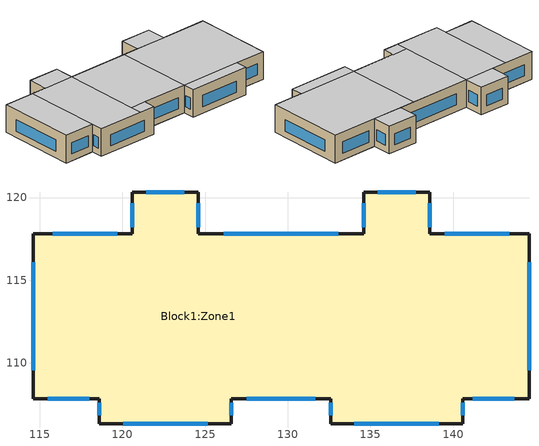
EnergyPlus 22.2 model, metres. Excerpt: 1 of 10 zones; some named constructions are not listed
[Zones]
Block1:Zone1
 floor ground (Copy of Project wall_3): 126.59,106.32 118.59,106.32 118.59,107.82 126.59,107.82 z0; 140.59,106.32 132.59,106.32 132.59,107.82 140.59,107.82 z0; 124.59,117.82 120.59,117.82 120.59,120.32 124.59,120.32 z0; 134.59,107.82 114.59,107.82 114.59,117.82 134.59,117.82 z0; 138.59,117.82 134.59,117.82 134.59,120.32 138.59,120.32 z0; 144.59,107.82 134.59,107.82 134.59,117.82 144.59,117.82 z0
 wall outside (Copy of Project wall_3): 120.59,117.82 114.59,117.82 114.59,107.82 118.59,107.82 118.59,106.32 126.59,106.32 126.59,107.82 132.59,107.82 132.59,106.32 140.59,106.32 140.59,107.82 144.59,107.82 144.59,117.82 138.59,117.82 138.59,120.32 134.59,120.32 134.59,117.82 124.59,117.82 124.59,120.32 120.59,120.32 120.59,117.82 z0:3.5
 window (1001): 119.7,117.82 115.78,117.82 / 114.59,116.07 114.59,109.56 / 115.48,107.82 118,107.82 / 118.59,107.6 118.59,106.83 / 120.04,106.32 125.15,106.32 / 126.59,106.83 126.59,107.6 / 127.53,107.82 131.65,107.82 / 132.59,107.6 132.59,106.83 / 134.04,106.32 139.15,106.32 / 140.59,106.83 140.59,107.6 / 141.19,107.82 143.7,107.82 / 144.59,109.56 144.59,116.07 / 143.4,117.82 139.49,117.82 / 138.59,118.19 138.59,119.66 / 137.75,120.32 135.44,120.32 / 134.59,119.66 134.59,118.19 / 133.05,117.82 126.13,117.82 / 124.59,118.19 124.59,119.66 / 123.75,120.32 121.44,120.32 / 120.59,119.66 120.59,118.19 z0.84:2.26
 ceiling to Block2:Zone1 (Project internal floor_Reversed): 134.59,117.82 138.59,117.82 138.59,120.32 134.59,120.32 z3.5; 124.59,106.32 126.59,106.32 126.59,107.82 124.59,107.82 z3.5; 124.59,107.82 132.59,107.82 132.59,117.82 124.59,117.82 z3.5; 132.59,106.32 140.59,106.32 140.59,107.82 132.59,107.82 z3.5; 132.59,107.82 144.59,107.82 144.59,117.82 132.59,117.82 z3.5; 120.59,117.82 124.59,117.82 124.59,120.32 120.59,120.32 z3.5; 114.59,107.82 118.59,107.82 118.59,117.82 114.59,117.82 z3.5; 118.59,106.32 124.59,106.32 124.59,117.82 118.59,117.82 z3.5
[Construction]
Project internal floor_Reversed: Cast Concrete (Dense)_O.1
[Material]
Cast Concrete (Dense)_O.1: Roughness=Rough; Thickness {m}=.1; Conductivity {W/m-K}=1.4; Density {kg/m3}=2100; Specific Heat {J/kg-K}=840; Thermal Absorptance=0.9; Solar Absorptance=0.6; Visible Absorptance=0.6
[Schedule:Day:Hourly]
Summer Control Type Day Sch; Winter Control Type Day Sch: 4, 4, 4, 4, 4, 4, 4, 4, 4, 4, 4, 4, 4, 4, 4, 4, 4, 4, 4, 4, 4, 4, 4, 4
[Schedule:Week:Daily]
Block1:Zone1 Heating Setpoint Schedule_Jan; Block1:Zone1 Heating Setpoint Schedule_Feb; Block1:Zone1 Heating Setpoint Schedule_Mar; Block1:Zone1 Heating Setpoint Schedule_Apr; Block1:Zone1 Heating Setpoint Schedule_May; Block1:Zone1 Heating Setpoint Schedule_Jun; Block1:Zone1 Heating Setpoint Schedule_Jul; Block1:Zone1 Heating Setpoint Schedule_Aug; Block1:Zone1 Heating Setpoint Schedule_Sep; Block1:Zone1 Heating Setpoint Schedule_Oct; Block1:Zone1 Heating Setpoint Schedule_Nov; Block1:Zone1 Heating Setpoint Schedule_Dec; Block2:Zone1 Heating Setpoint Schedule_Jan; Block2:Zone1 Heating Setpoint Schedule_Feb; Block2:Zone1 Heating Setpoint Schedule_Mar; Block2:Zone1 Heating Setpoint Schedule_Apr; Block2:Zone1 Heating Setpoint Schedule_May; Block2:Zone1 Heating Setpoint Schedule_Jun; Block2:Zone1 Heating Setpoint Schedule_Jul; Block2:Zone1 Heating Setpoint Schedule_Aug; Block2:Zone1 Heating Setpoint Schedule_Sep; Block2:Zone1 Heating Setpoint Schedule_Oct; Block2:Zone1 Heating Setpoint Schedule_Nov; Block2:Zone1 Heating Setpoint Schedule_Dec; Block3:Zone1 Heating Setpoint Schedule_Jan; Block3:Zone1 Heating Setpoint Schedule_Feb; Block3:Zone1 Heating Setpoint Schedule_Mar; Block3:Zone1 Heating Setpoint Schedule_Apr; Block3:Zone1 Heating Setpoint Schedule_May; Block3:Zone1 Heating Setpoint Schedule_Jun; Block3:Zone1 Heating Setpoint Schedule_Jul; Block3:Zone1 Heating Setpoint Schedule_Aug; Block3:Zone1 Heating Setpoint Schedule_Sep; Block3:Zone1 Heating Setpoint Schedule_Oct; Block3:Zone1 Heating Setpoint Schedule_Nov; Block3:Zone1 Heating Setpoint Schedule_Dec; Block4:Zone1 Heating Setpoint Schedule_Jan; Block4:Zone1 Heating Setpoint Schedule_Feb; Block4:Zone1 Heating Setpoint Schedule_Mar; Block4:Zone1 Heating Setpoint Schedule_Apr; Block4:Zone1 Heating Setpoint Schedule_May; Block4:Zone1 Heating Setpoint Schedule_Jun; Block4:Zone1 Heating Setpoint Schedule_Jul; Block4:Zone1 Heating Setpoint Schedule_Aug; Block4:Zone1 Heating Setpoint Schedule_Sep; Block4:Zone1 Heating Setpoint Schedule_Oct; Block4:Zone1 Heating Setpoint Schedule_Nov; Block4:Zone1 Heating Setpoint Schedule_Dec; Block5:Zone1 Heating Setpoint Schedule_Jan; Block5:Zone1 Heating Setpoint Schedule_Feb; Block5:Zone1 Heating Setpoint Schedule_Mar; Block5:Zone1 Heating Setpoint Schedule_Apr; Block5:Zone1 Heating Setpoint Schedule_May; Block5:Zone1 Heating Setpoint Schedule_Jun; Block5:Zone1 Heating Setpoint Schedule_Jul; Block5:Zone1 Heating Setpoint Schedule_Aug; Block5:Zone1 Heating Setpoint Schedule_Sep; Block5:Zone1 Heating Setpoint Schedule_Oct; Block5:Zone1 Heating Setpoint Schedule_Nov; Block5:Zone1 Heating Setpoint Schedule_Dec; Block6:Zone1 Heating Setpoint Schedule_Jan; Block6:Zone1 Heating Setpoint Schedule_Feb; Block6:Zone1 Heating Setpoint Schedule_Mar; Block6:Zone1 Heating Setpoint Schedule_Apr; Block6:Zone1 Heating Setpoint Schedule_May; Block6:Zone1 Heating Setpoint Schedule_Jun; Block6:Zone1 Heating Setpoint Schedule_Jul; Block6:Zone1 Heating Setpoint Schedule_Aug; Block6:Zone1 Heating Setpoint Schedule_Sep; Block6:Zone1 Heating Setpoint Schedule_Oct; Block6:Zone1 Heating Setpoint Schedule_Nov; Block6:Zone1 Heating Setpoint Schedule_Dec; Block7:Zone1 Heating Setpoint Schedule_Jan; Block7:Zone1 Heating Setpoint Schedule_Feb; Block7:Zone1 Heating Setpoint Schedule_Mar; Block7:Zone1 Heating Setpoint Schedule_Apr; Block7:Zone1 Heating Setpoint Schedule_May; Block7:Zone1 Heating Setpoint Schedule_Jun; Block7:Zone1 Heating Setpoint Schedule_Jul; Block7:Zone1 Heating Setpoint Schedule_Aug; Block7:Zone1 Heating Setpoint Schedule_Sep; Block7:Zone1 Heating Setpoint Schedule_Oct; Block7:Zone1 Heating Setpoint Schedule_Nov; Block7:Zone1 Heating Setpoint Schedule_Dec; Block8:Zone1 Heating Setpoint Schedule_Jan; Block8:Zone1 Heating Setpoint Schedule_Feb; Block8:Zone1 Heating Setpoint Schedule_Mar; Block8:Zone1 Heating Setpoint Schedule_Apr; Block8:Zone1 Heating Setpoint Schedule_May; Block8:Zone1 Heating Setpoint Schedule_Jun; Block8:Zone1 Heating Setpoint Schedule_Jul; Block8:Zone1 Heating Setpoint Schedule_Aug; Block8:Zone1 Heating Setpoint Schedule_Sep; Block8:Zone1 Heating Setpoint Schedule_Oct; Block8:Zone1 Heating Setpoint Schedule_Nov; Block8:Zone1 Heating Setpoint Schedule_Dec; Block9:Zone1 Heating Setpoint Schedule_Jan; Block9:Zone1 Heating Setpoint Schedule_Feb; Block9:Zone1 Heating Setpoint Schedule_Mar; Block9:Zone1 Heating Setpoint Schedule_Apr; Block9:Zone1 Heating Setpoint Schedule_May; Block9:Zone1 Heating Setpoint Schedule_Jun; Block9:Zone1 Heating Setpoint Schedule_Jul; Block9:Zone1 Heating Setpoint Schedule_Aug; Block9:Zone1 Heating Setpoint Schedule_Sep; Block9:Zone1 Heating Setpoint Schedule_Oct; Block9:Zone1 Heating Setpoint Schedule_Nov; Block9:Zone1 Heating Setpoint Schedule_Dec; Block10:Zone1 Heating Setpoint Schedule_Jan; Block10:Zone1 Heating Setpoint Schedule_Feb; Block10:Zone1 Heating Setpoint Schedule_Mar; Block10:Zone1 Heating Setpoint Schedule_Apr; Block10:Zone1 Heating Setpoint Schedule_May; Block10:Zone1 Heating Setpoint Schedule_Jun; Block10:Zone1 Heating Setpoint Schedule_Jul; Block10:Zone1 Heating Setpoint Schedule_Aug; Block10:Zone1 Heating Setpoint Schedule_Sep; Block10:Zone1 Heating Setpoint Schedule_Oct; Block10:Zone1 Heating Setpoint Schedule_Nov; Block10:Zone1 Heating Setpoint Schedule_Dec: 10000_-50_12_18, 10000_-50_12_18, 10000_-50_12_18, 10000_-50_12_18, 10000_-50_12_18, 10000_-50_12_18, 10000_-50_12_18, 10000_-50_12_18, 10000_-50_12_18, 11_-50_12_18, 10000_-50_12_18, 10000_-50_12_18
Block1:Zone1 Heating Availability Sch_Jan; Block1:Zone1 Heating Availability Sch_Feb; Block1:Zone1 Heating Availability Sch_Mar; Block1:Zone1 Heating Availability Sch_Apr; Block1:Zone1 Heating Availability Sch_May; Block1:Zone1 Heating Availability Sch_Jun; Block1:Zone1 Heating Availability Sch_Jul; Block1:Zone1 Heating Availability Sch_Aug; Block1:Zone1 Heating Availability Sch_Sep; Block1:Zone1 Heating Availability Sch_Oct; Block1:Zone1 Heating Availability Sch_Nov; Block1:Zone1 Heating Availability Sch_Dec; Block1:Zone1 Cooling Availability Sch_Jan; Block1:Zone1 Cooling Availability Sch_Feb; Block1:Zone1 Cooling Availability Sch_Mar; Block1:Zone1 Cooling Availability Sch_Apr; Block1:Zone1 Cooling Availability Sch_May; Block1:Zone1 Cooling Availability Sch_Jun; Block1:Zone1 Cooling Availability Sch_Jul; Block1:Zone1 Cooling Availability Sch_Aug; Block1:Zone1 Cooling Availability Sch_Sep; Block1:Zone1 Cooling Availability Sch_Oct; Block1:Zone1 Cooling Availability Sch_Nov; Block1:Zone1 Cooling Availability Sch_Dec; Block2:Zone1 Heating Availability Sch_Jan; Block2:Zone1 Heating Availability Sch_Feb; Block2:Zone1 Heating Availability Sch_Mar; Block2:Zone1 Heating Availability Sch_Apr; Block2:Zone1 Heating Availability Sch_May; Block2:Zone1 Heating Availability Sch_Jun; Block2:Zone1 Heating Availability Sch_Jul; Block2:Zone1 Heating Availability Sch_Aug; Block2:Zone1 Heating Availability Sch_Sep; Block2:Zone1 Heating Availability Sch_Oct; Block2:Zone1 Heating Availability Sch_Nov; Block2:Zone1 Heating Availability Sch_Dec; Block2:Zone1 Cooling Availability Sch_Jan; Block2:Zone1 Cooling Availability Sch_Feb; Block2:Zone1 Cooling Availability Sch_Mar; Block2:Zone1 Cooling Availability Sch_Apr; Block2:Zone1 Cooling Availability Sch_May; Block2:Zone1 Cooling Availability Sch_Jun; Block2:Zone1 Cooling Availability Sch_Jul; Block2:Zone1 Cooling Availability Sch_Aug; Block2:Zone1 Cooling Availability Sch_Sep; Block2:Zone1 Cooling Availability Sch_Oct; Block2:Zone1 Cooling Availability Sch_Nov; Block2:Zone1 Cooling Availability Sch_Dec; Block3:Zone1 Heating Availability Sch_Jan; Block3:Zone1 Heating Availability Sch_Feb; Block3:Zone1 Heating Availability Sch_Mar; Block3:Zone1 Heating Availability Sch_Apr; Block3:Zone1 Heating Availability Sch_May; Block3:Zone1 Heating Availability Sch_Jun; Block3:Zone1 Heating Availability Sch_Jul; Block3:Zone1 Heating Availability Sch_Aug; Block3:Zone1 Heating Availability Sch_Sep; Block3:Zone1 Heating Availability Sch_Oct; Block3:Zone1 Heating Availability Sch_Nov; Block3:Zone1 Heating Availability Sch_Dec; Block3:Zone1 Cooling Availability Sch_Jan; Block3:Zone1 Cooling Availability Sch_Feb; Block3:Zone1 Cooling Availability Sch_Mar; Block3:Zone1 Cooling Availability Sch_Apr; Block3:Zone1 Cooling Availability Sch_May; Block3:Zone1 Cooling Availability Sch_Jun; Block3:Zone1 Cooling Availability Sch_Jul; Block3:Zone1 Cooling Availability Sch_Aug; Block3:Zone1 Cooling Availability Sch_Sep; Block3:Zone1 Cooling Availability Sch_Oct; Block3:Zone1 Cooling Availability Sch_Nov; Block3:Zone1 Cooling Availability Sch_Dec; Block4:Zone1 Heating Availability Sch_Jan; Block4:Zone1 Heating Availability Sch_Feb; Block4:Zone1 Heating Availability Sch_Mar; Block4:Zone1 Heating Availability Sch_Apr; Block4:Zone1 Heating Availability Sch_May; Block4:Zone1 Heating Availability Sch_Jun; Block4:Zone1 Heating Availability Sch_Jul; Block4:Zone1 Heating Availability Sch_Aug; Block4:Zone1 Heating Availability Sch_Sep; Block4:Zone1 Heating Availability Sch_Oct; Block4:Zone1 Heating Availability Sch_Nov; Block4:Zone1 Heating Availability Sch_Dec; Block4:Zone1 Cooling Availability Sch_Jan; Block4:Zone1 Cooling Availability Sch_Feb; Block4:Zone1 Cooling Availability Sch_Mar; Block4:Zone1 Cooling Availability Sch_Apr; Block4:Zone1 Cooling Availability Sch_May; Block4:Zone1 Cooling Availability Sch_Jun; Block4:Zone1 Cooling Availability Sch_Jul; Block4:Zone1 Cooling Availability Sch_Aug; Block4:Zone1 Cooling Availability Sch_Sep; Block4:Zone1 Cooling Availability Sch_Oct; Block4:Zone1 Cooling Availability Sch_Nov; Block4:Zone1 Cooling Availability Sch_Dec; Block5:Zone1 Heating Availability Sch_Jan; Block5:Zone1 Heating Availability Sch_Feb; Block5:Zone1 Heating Availability Sch_Mar; Block5:Zone1 Heating Availability Sch_Apr; Block5:Zone1 Heating Availability Sch_May; Block5:Zone1 Heating Availability Sch_Jun; Block5:Zone1 Heating Availability Sch_Jul; Block5:Zone1 Heating Availability Sch_Aug; Block5:Zone1 Heating Availability Sch_Sep; Block5:Zone1 Heating Availability Sch_Oct; Block5:Zone1 Heating Availability Sch_Nov; Block5:Zone1 Heating Availability Sch_Dec; Block5:Zone1 Cooling Availability Sch_Jan; Block5:Zone1 Cooling Availability Sch_Feb; Block5:Zone1 Cooling Availability Sch_Mar; Block5:Zone1 Cooling Availability Sch_Apr; Block5:Zone1 Cooling Availability Sch_May; Block5:Zone1 Cooling Availability Sch_Jun; Block5:Zone1 Cooling Availability Sch_Jul; Block5:Zone1 Cooling Availability Sch_Aug; Block5:Zone1 Cooling Availability Sch_Sep; Block5:Zone1 Cooling Availability Sch_Oct; Block5:Zone1 Cooling Availability Sch_Nov; Block5:Zone1 Cooling Availability Sch_Dec; Block6:Zone1 Heating Availability Sch_Jan; Block6:Zone1 Heating Availability Sch_Feb; Block6:Zone1 Heating Availability Sch_Mar; Block6:Zone1 Heating Availability Sch_Apr; Block6:Zone1 Heating Availability Sch_May; Block6:Zone1 Heating Availability Sch_Jun; Block6:Zone1 Heating Availability Sch_Jul; Block6:Zone1 Heating Availability Sch_Aug; Block6:Zone1 Heating Availability Sch_Sep; Block6:Zone1 Heating Availability Sch_Oct; Block6:Zone1 Heating Availability Sch_Nov; Block6:Zone1 Heating Availability Sch_Dec; Block6:Zone1 Cooling Availability Sch_Jan; Block6:Zone1 Cooling Availability Sch_Feb; Block6:Zone1 Cooling Availability Sch_Mar; Block6:Zone1 Cooling Availability Sch_Apr; Block6:Zone1 Cooling Availability Sch_May; Block6:Zone1 Cooling Availability Sch_Jun; Block6:Zone1 Cooling Availability Sch_Jul; Block6:Zone1 Cooling Availability Sch_Aug; Block6:Zone1 Cooling Availability Sch_Sep; Block6:Zone1 Cooling Availability Sch_Oct; Block6:Zone1 Cooling Availability Sch_Nov; Block6:Zone1 Cooling Availability Sch_Dec; Block7:Zone1 Heating Availability Sch_Jan; Block7:Zone1 Heating Availability Sch_Feb; Block7:Zone1 Heating Availability Sch_Mar; Block7:Zone1 Heating Availability Sch_Apr; Block7:Zone1 Heating Availability Sch_May; Block7:Zone1 Heating Availability Sch_Jun; Block7:Zone1 Heating Availability Sch_Jul; Block7:Zone1 Heating Availability Sch_Aug; Block7:Zone1 Heating Availability Sch_Sep; Block7:Zone1 Heating Availability Sch_Oct; Block7:Zone1 Heating Availability Sch_Nov; Block7:Zone1 Heating Availability Sch_Dec; Block7:Zone1 Cooling Availability Sch_Jan; Block7:Zone1 Cooling Availability Sch_Feb; Block7:Zone1 Cooling Availability Sch_Mar; Block7:Zone1 Cooling Availability Sch_Apr; Block7:Zone1 Cooling Availability Sch_May; Block7:Zone1 Cooling Availability Sch_Jun; Block7:Zone1 Cooling Availability Sch_Jul; Block7:Zone1 Cooling Availability Sch_Aug; Block7:Zone1 Cooling Availability Sch_Sep; Block7:Zone1 Cooling Availability Sch_Oct; Block7:Zone1 Cooling Availability Sch_Nov; Block7:Zone1 Cooling Availability Sch_Dec; Block8:Zone1 Heating Availability Sch_Jan; Block8:Zone1 Heating Availability Sch_Feb; Block8:Zone1 Heating Availability Sch_Mar; Block8:Zone1 Heating Availability Sch_Apr; Block8:Zone1 Heating Availability Sch_May; Block8:Zone1 Heating Availability Sch_Jun; Block8:Zone1 Heating Availability Sch_Jul; Block8:Zone1 Heating Availability Sch_Aug; Block8:Zone1 Heating Availability Sch_Sep; Block8:Zone1 Heating Availability Sch_Oct; Block8:Zone1 Heating Availability Sch_Nov; Block8:Zone1 Heating Availability Sch_Dec; Block8:Zone1 Cooling Availability Sch_Jan; Block8:Zone1 Cooling Availability Sch_Feb; Block8:Zone1 Cooling Availability Sch_Mar; Block8:Zone1 Cooling Availability Sch_Apr; Block8:Zone1 Cooling Availability Sch_May; Block8:Zone1 Cooling Availability Sch_Jun; Block8:Zone1 Cooling Availability Sch_Jul; Block8:Zone1 Cooling Availability Sch_Aug; Block8:Zone1 Cooling Availability Sch_Sep; Block8:Zone1 Cooling Availability Sch_Oct; Block8:Zone1 Cooling Availability Sch_Nov; Block8:Zone1 Cooling Availability Sch_Dec; Block9:Zone1 Heating Availability Sch_Jan; Block9:Zone1 Heating Availability Sch_Feb; Block9:Zone1 Heating Availability Sch_Mar; Block9:Zone1 Heating Availability Sch_Apr; Block9:Zone1 Heating Availability Sch_May; Block9:Zone1 Heating Availability Sch_Jun; Block9:Zone1 Heating Availability Sch_Jul; Block9:Zone1 Heating Availability Sch_Aug; Block9:Zone1 Heating Availability Sch_Sep; Block9:Zone1 Heating Availability Sch_Oct; Block9:Zone1 Heating Availability Sch_Nov; Block9:Zone1 Heating Availability Sch_Dec; Block9:Zone1 Cooling Availability Sch_Jan; Block9:Zone1 Cooling Availability Sch_Feb; Block9:Zone1 Cooling Availability Sch_Mar; Block9:Zone1 Cooling Availability Sch_Apr; Block9:Zone1 Cooling Availability Sch_May; Block9:Zone1 Cooling Availability Sch_Jun; Block9:Zone1 Cooling Availability Sch_Jul; Block9:Zone1 Cooling Availability Sch_Aug; Block9:Zone1 Cooling Availability Sch_Sep; Block9:Zone1 Cooling Availability Sch_Oct; Block9:Zone1 Cooling Availability Sch_Nov; Block9:Zone1 Cooling Availability Sch_Dec; Block10:Zone1 Heating Availability Sch_Jan; Block10:Zone1 Heating Availability Sch_Feb; Block10:Zone1 Heating Availability Sch_Mar; Block10:Zone1 Heating Availability Sch_Apr; Block10:Zone1 Heating Availability Sch_May; Block10:Zone1 Heating Availability Sch_Jun; Block10:Zone1 Heating Availability Sch_Jul; Block10:Zone1 Heating Availability Sch_Aug; Block10:Zone1 Heating Availability Sch_Sep; Block10:Zone1 Heating Availability Sch_Oct; Block10:Zone1 Heating Availability Sch_Nov; Block10:Zone1 Heating Availability Sch_Dec; Block10:Zone1 Cooling Availability Sch_Jan; Block10:Zone1 Cooling Availability Sch_Feb; Block10:Zone1 Cooling Availability Sch_Mar; Block10:Zone1 Cooling Availability Sch_Apr; Block10:Zone1 Cooling Availability Sch_May; Block10:Zone1 Cooling Availability Sch_Jun; Block10:Zone1 Cooling Availability Sch_Jul; Block10:Zone1 Cooling Availability Sch_Aug; Block10:Zone1 Cooling Availability Sch_Sep; Block10:Zone1 Cooling Availability Sch_Oct; Block10:Zone1 Cooling Availability Sch_Nov; Block10:Zone1 Cooling Availability Sch_Dec: 10000_0_1_1, 10000_0_1_1, 10000_0_1_1, 10000_0_1_1, 10000_0_1_1, 10000_0_1_1, 10000_0_1_1, 10000_0_1_1, 10000_0_1_1, 11_0_1_1, 10000_0_1_1, 10000_0_1_1
Block1:Zone1 Cooling SP Sch_Jan; Block1:Zone1 Cooling SP Sch_Feb; Block1:Zone1 Cooling SP Sch_Mar; Block1:Zone1 Cooling SP Sch_Apr; Block1:Zone1 Cooling SP Sch_May; Block1:Zone1 Cooling SP Sch_Jun; Block1:Zone1 Cooling SP Sch_Jul; Block1:Zone1 Cooling SP Sch_Aug; Block1:Zone1 Cooling SP Sch_Sep; Block1:Zone1 Cooling SP Sch_Oct; Block1:Zone1 Cooling SP Sch_Nov; Block1:Zone1 Cooling SP Sch_Dec; Block2:Zone1 Cooling SP Sch_Jan; Block2:Zone1 Cooling SP Sch_Feb; Block2:Zone1 Cooling SP Sch_Mar; Block2:Zone1 Cooling SP Sch_Apr; Block2:Zone1 Cooling SP Sch_May; Block2:Zone1 Cooling SP Sch_Jun; Block2:Zone1 Cooling SP Sch_Jul; Block2:Zone1 Cooling SP Sch_Aug; Block2:Zone1 Cooling SP Sch_Sep; Block2:Zone1 Cooling SP Sch_Oct; Block2:Zone1 Cooling SP Sch_Nov; Block2:Zone1 Cooling SP Sch_Dec; Block3:Zone1 Cooling SP Sch_Jan; Block3:Zone1 Cooling SP Sch_Feb; Block3:Zone1 Cooling SP Sch_Mar; Block3:Zone1 Cooling SP Sch_Apr; Block3:Zone1 Cooling SP Sch_May; Block3:Zone1 Cooling SP Sch_Jun; Block3:Zone1 Cooling SP Sch_Jul; Block3:Zone1 Cooling SP Sch_Aug; Block3:Zone1 Cooling SP Sch_Sep; Block3:Zone1 Cooling SP Sch_Oct; Block3:Zone1 Cooling SP Sch_Nov; Block3:Zone1 Cooling SP Sch_Dec; Block4:Zone1 Cooling SP Sch_Jan; Block4:Zone1 Cooling SP Sch_Feb; Block4:Zone1 Cooling SP Sch_Mar; Block4:Zone1 Cooling SP Sch_Apr; Block4:Zone1 Cooling SP Sch_May; Block4:Zone1 Cooling SP Sch_Jun; Block4:Zone1 Cooling SP Sch_Jul; Block4:Zone1 Cooling SP Sch_Aug; Block4:Zone1 Cooling SP Sch_Sep; Block4:Zone1 Cooling SP Sch_Oct; Block4:Zone1 Cooling SP Sch_Nov; Block4:Zone1 Cooling SP Sch_Dec; Block5:Zone1 Cooling SP Sch_Jan; Block5:Zone1 Cooling SP Sch_Feb; Block5:Zone1 Cooling SP Sch_Mar; Block5:Zone1 Cooling SP Sch_Apr; Block5:Zone1 Cooling SP Sch_May; Block5:Zone1 Cooling SP Sch_Jun; Block5:Zone1 Cooling SP Sch_Jul; Block5:Zone1 Cooling SP Sch_Aug; Block5:Zone1 Cooling SP Sch_Sep; Block5:Zone1 Cooling SP Sch_Oct; Block5:Zone1 Cooling SP Sch_Nov; Block5:Zone1 Cooling SP Sch_Dec; Block6:Zone1 Cooling SP Sch_Jan; Block6:Zone1 Cooling SP Sch_Feb; Block6:Zone1 Cooling SP Sch_Mar; Block6:Zone1 Cooling SP Sch_Apr; Block6:Zone1 Cooling SP Sch_May; Block6:Zone1 Cooling SP Sch_Jun; Block6:Zone1 Cooling SP Sch_Jul; Block6:Zone1 Cooling SP Sch_Aug; Block6:Zone1 Cooling SP Sch_Sep; Block6:Zone1 Cooling SP Sch_Oct; Block6:Zone1 Cooling SP Sch_Nov; Block6:Zone1 Cooling SP Sch_Dec; Block7:Zone1 Cooling SP Sch_Jan; Block7:Zone1 Cooling SP Sch_Feb; Block7:Zone1 Cooling SP Sch_Mar; Block7:Zone1 Cooling SP Sch_Apr; Block7:Zone1 Cooling SP Sch_May; Block7:Zone1 Cooling SP Sch_Jun; Block7:Zone1 Cooling SP Sch_Jul; Block7:Zone1 Cooling SP Sch_Aug; Block7:Zone1 Cooling SP Sch_Sep; Block7:Zone1 Cooling SP Sch_Oct; Block7:Zone1 Cooling SP Sch_Nov; Block7:Zone1 Cooling SP Sch_Dec; Block8:Zone1 Cooling SP Sch_Jan; Block8:Zone1 Cooling SP Sch_Feb; Block8:Zone1 Cooling SP Sch_Mar; Block8:Zone1 Cooling SP Sch_Apr; Block8:Zone1 Cooling SP Sch_May; Block8:Zone1 Cooling SP Sch_Jun; Block8:Zone1 Cooling SP Sch_Jul; Block8:Zone1 Cooling SP Sch_Aug; Block8:Zone1 Cooling SP Sch_Sep; Block8:Zone1 Cooling SP Sch_Oct; Block8:Zone1 Cooling SP Sch_Nov; Block8:Zone1 Cooling SP Sch_Dec; Block9:Zone1 Cooling SP Sch_Jan; Block9:Zone1 Cooling SP Sch_Feb; Block9:Zone1 Cooling SP Sch_Mar; Block9:Zone1 Cooling SP Sch_Apr; Block9:Zone1 Cooling SP Sch_May; Block9:Zone1 Cooling SP Sch_Jun; Block9:Zone1 Cooling SP Sch_Jul; Block9:Zone1 Cooling SP Sch_Aug; Block9:Zone1 Cooling SP Sch_Sep; Block9:Zone1 Cooling SP Sch_Oct; Block9:Zone1 Cooling SP Sch_Nov; Block9:Zone1 Cooling SP Sch_Dec; Block10:Zone1 Cooling SP Sch_Jan; Block10:Zone1 Cooling SP Sch_Feb; Block10:Zone1 Cooling SP Sch_Mar; Block10:Zone1 Cooling SP Sch_Apr; Block10:Zone1 Cooling SP Sch_May; Block10:Zone1 Cooling SP Sch_Jun; Block10:Zone1 Cooling SP Sch_Jul; Block10:Zone1 Cooling SP Sch_Aug; Block10:Zone1 Cooling SP Sch_Sep; Block10:Zone1 Cooling SP Sch_Oct; Block10:Zone1 Cooling SP Sch_Nov; Block10:Zone1 Cooling SP Sch_Dec: 10000_100_28_26, 10000_100_28_26, 10000_100_28_26, 10000_100_28_26, 10000_100_28_26, 10000_100_28_26, 10000_100_28_26, 10000_100_28_26, 10000_100_28_26, 11_100_28_26, 10000_100_28_26, 10000_100_28_26
[Schedule:Day:Interval]
11; 11_0_1_1: No, 24:00, 0
11_-50_12_18: No, 24:00, -50
11_100_28_26: No, 24:00, 100
[Schedule:Day:List]
10000; 10000_0_1_1: No, 60, 1, 1, 1, 1, 1, 1, 1, 1, 1, 1, 1, 1, 1, 1, 1, 1, 1, 1, 1, 1, 1, 1, 1, 1
10001: No, 60, 0, 0, 0, 0, 0, 0, .65, .75, .35, .2, .2, .4, .35, .2, .2, .2, .2, .4, .35, .35, .6, .4, 0, 0
10002: No, 60, 0, 0, 0, 0, 0, .65, .65, 0, 0, 0, 0, 0, 0, 0, 0, 0, 0, .1, .4, .4, .6, .4, 0, 0
10000_-50_12_18: No, 60, 18, 18, 18, 18, 18, 18, 18, 18, 18, 18, 18, 18, 18, 18, 18, 18, 18, 18, 18, 18, 18, 18, 18, 18
10000_100_28_26: No, 60, 26, 26, 26, 26, 26, 26, 26, 26, 26, 26, 26, 26, 26, 26, 26, 26, 26, 26, 26, 26, 26, 26, 26, 26
[Schedule:Year]
Block1:Zone1 Heating Setpoint Schedule: Block1:Zone1 Heating Setpoint Schedule_Jan, 1, 1, 1, 31, Block1:Zone1 Heating Setpoint Schedule_Feb, 2, 1, 2, 28, Block1:Zone1 Heating Setpoint Schedule_Mar, 3, 1, 3, 31, Block1:Zone1 Heating Setpoint Schedule_Apr, 4, 1, 4, 30, Block1:Zone1 Heating Setpoint Schedule_May, 5, 1, 5, 31, Block1:Zone1 Heating Setpoint Schedule_Jun, 6, 1, 6, 30, Block1:Zone1 Heating Setpoint Schedule_Jul, 7, 1, 7, 31, Block1:Zone1 Heating Setpoint Schedule_Aug, 8, 1, 8, 31, Block1:Zone1 Heating Setpoint Schedule_Sep, 9, 1, 9, 30, Block1:Zone1 Heating Setpoint Schedule_Oct, 10, 1, 10, 31, Block1:Zone1 Heating Setpoint Schedule_Nov, 11, 1, 11, 30, Block1:Zone1 Heating Setpoint Schedule_Dec, 12, 1, 12, 31
Block1:Zone1 Cooling SP Sch: Block1:Zone1 Cooling SP Sch_Jan, 1, 1, 1, 31, Block1:Zone1 Cooling SP Sch_Feb, 2, 1, 2, 28, Block1:Zone1 Cooling SP Sch_Mar, 3, 1, 3, 31, Block1:Zone1 Cooling SP Sch_Apr, 4, 1, 4, 30, Block1:Zone1 Cooling SP Sch_May, 5, 1, 5, 31, Block1:Zone1 Cooling SP Sch_Jun, 6, 1, 6, 30, Block1:Zone1 Cooling SP Sch_Jul, 7, 1, 7, 31, Block1:Zone1 Cooling SP Sch_Aug, 8, 1, 8, 31, Block1:Zone1 Cooling SP Sch_Sep, 9, 1, 9, 30, Block1:Zone1 Cooling SP Sch_Oct, 10, 1, 10, 31, Block1:Zone1 Cooling SP Sch_Nov, 11, 1, 11, 30, Block1:Zone1 Cooling SP Sch_Dec, 12, 1, 12, 31
Block2:Zone1 Heating Setpoint Schedule: Block2:Zone1 Heating Setpoint Schedule_Jan, 1, 1, 1, 31, Block2:Zone1 Heating Setpoint Schedule_Feb, 2, 1, 2, 28, Block2:Zone1 Heating Setpoint Schedule_Mar, 3, 1, 3, 31, Block2:Zone1 Heating Setpoint Schedule_Apr, 4, 1, 4, 30, Block2:Zone1 Heating Setpoint Schedule_May, 5, 1, 5, 31, Block2:Zone1 Heating Setpoint Schedule_Jun, 6, 1, 6, 30, Block2:Zone1 Heating Setpoint Schedule_Jul, 7, 1, 7, 31, Block2:Zone1 Heating Setpoint Schedule_Aug, 8, 1, 8, 31, Block2:Zone1 Heating Setpoint Schedule_Sep, 9, 1, 9, 30, Block2:Zone1 Heating Setpoint Schedule_Oct, 10, 1, 10, 31, Block2:Zone1 Heating Setpoint Schedule_Nov, 11, 1, 11, 30, Block2:Zone1 Heating Setpoint Schedule_Dec, 12, 1, 12, 31
Block2:Zone1 Cooling SP Sch: Block2:Zone1 Cooling SP Sch_Jan, 1, 1, 1, 31, Block2:Zone1 Cooling SP Sch_Feb, 2, 1, 2, 28, Block2:Zone1 Cooling SP Sch_Mar, 3, 1, 3, 31, Block2:Zone1 Cooling SP Sch_Apr, 4, 1, 4, 30, Block2:Zone1 Cooling SP Sch_May, 5, 1, 5, 31, Block2:Zone1 Cooling SP Sch_Jun, 6, 1, 6, 30, Block2:Zone1 Cooling SP Sch_Jul, 7, 1, 7, 31, Block2:Zone1 Cooling SP Sch_Aug, 8, 1, 8, 31, Block2:Zone1 Cooling SP Sch_Sep, 9, 1, 9, 30, Block2:Zone1 Cooling SP Sch_Oct, 10, 1, 10, 31, Block2:Zone1 Cooling SP Sch_Nov, 11, 1, 11, 30, Block2:Zone1 Cooling SP Sch_Dec, 12, 1, 12, 31
Block3:Zone1 Heating Setpoint Schedule: Block3:Zone1 Heating Setpoint Schedule_Jan, 1, 1, 1, 31, Block3:Zone1 Heating Setpoint Schedule_Feb, 2, 1, 2, 28, Block3:Zone1 Heating Setpoint Schedule_Mar, 3, 1, 3, 31, Block3:Zone1 Heating Setpoint Schedule_Apr, 4, 1, 4, 30, Block3:Zone1 Heating Setpoint Schedule_May, 5, 1, 5, 31, Block3:Zone1 Heating Setpoint Schedule_Jun, 6, 1, 6, 30, Block3:Zone1 Heating Setpoint Schedule_Jul, 7, 1, 7, 31, Block3:Zone1 Heating Setpoint Schedule_Aug, 8, 1, 8, 31, Block3:Zone1 Heating Setpoint Schedule_Sep, 9, 1, 9, 30, Block3:Zone1 Heating Setpoint Schedule_Oct, 10, 1, 10, 31, Block3:Zone1 Heating Setpoint Schedule_Nov, 11, 1, 11, 30, Block3:Zone1 Heating Setpoint Schedule_Dec, 12, 1, 12, 31
Block3:Zone1 Cooling SP Sch: Block3:Zone1 Cooling SP Sch_Jan, 1, 1, 1, 31, Block3:Zone1 Cooling SP Sch_Feb, 2, 1, 2, 28, Block3:Zone1 Cooling SP Sch_Mar, 3, 1, 3, 31, Block3:Zone1 Cooling SP Sch_Apr, 4, 1, 4, 30, Block3:Zone1 Cooling SP Sch_May, 5, 1, 5, 31, Block3:Zone1 Cooling SP Sch_Jun, 6, 1, 6, 30, Block3:Zone1 Cooling SP Sch_Jul, 7, 1, 7, 31, Block3:Zone1 Cooling SP Sch_Aug, 8, 1, 8, 31, Block3:Zone1 Cooling SP Sch_Sep, 9, 1, 9, 30, Block3:Zone1 Cooling SP Sch_Oct, 10, 1, 10, 31, Block3:Zone1 Cooling SP Sch_Nov, 11, 1, 11, 30, Block3:Zone1 Cooling SP Sch_Dec, 12, 1, 12, 31
Block4:Zone1 Heating Setpoint Schedule: Block4:Zone1 Heating Setpoint Schedule_Jan, 1, 1, 1, 31, Block4:Zone1 Heating Setpoint Schedule_Feb, 2, 1, 2, 28, Block4:Zone1 Heating Setpoint Schedule_Mar, 3, 1, 3, 31, Block4:Zone1 Heating Setpoint Schedule_Apr, 4, 1, 4, 30, Block4:Zone1 Heating Setpoint Schedule_May, 5, 1, 5, 31, Block4:Zone1 Heating Setpoint Schedule_Jun, 6, 1, 6, 30, Block4:Zone1 Heating Setpoint Schedule_Jul, 7, 1, 7, 31, Block4:Zone1 Heating Setpoint Schedule_Aug, 8, 1, 8, 31, Block4:Zone1 Heating Setpoint Schedule_Sep, 9, 1, 9, 30, Block4:Zone1 Heating Setpoint Schedule_Oct, 10, 1, 10, 31, Block4:Zone1 Heating Setpoint Schedule_Nov, 11, 1, 11, 30, Block4:Zone1 Heating Setpoint Schedule_Dec, 12, 1, 12, 31
Block4:Zone1 Cooling SP Sch: Block4:Zone1 Cooling SP Sch_Jan, 1, 1, 1, 31, Block4:Zone1 Cooling SP Sch_Feb, 2, 1, 2, 28, Block4:Zone1 Cooling SP Sch_Mar, 3, 1, 3, 31, Block4:Zone1 Cooling SP Sch_Apr, 4, 1, 4, 30, Block4:Zone1 Cooling SP Sch_May, 5, 1, 5, 31, Block4:Zone1 Cooling SP Sch_Jun, 6, 1, 6, 30, Block4:Zone1 Cooling SP Sch_Jul, 7, 1, 7, 31, Block4:Zone1 Cooling SP Sch_Aug, 8, 1, 8, 31, Block4:Zone1 Cooling SP Sch_Sep, 9, 1, 9, 30, Block4:Zone1 Cooling SP Sch_Oct, 10, 1, 10, 31, Block4:Zone1 Cooling SP Sch_Nov, 11, 1, 11, 30, Block4:Zone1 Cooling SP Sch_Dec, 12, 1, 12, 31
Block5:Zone1 Heating Setpoint Schedule: Block5:Zone1 Heating Setpoint Schedule_Jan, 1, 1, 1, 31, Block5:Zone1 Heating Setpoint Schedule_Feb, 2, 1, 2, 28, Block5:Zone1 Heating Setpoint Schedule_Mar, 3, 1, 3, 31, Block5:Zone1 Heating Setpoint Schedule_Apr, 4, 1, 4, 30, Block5:Zone1 Heating Setpoint Schedule_May, 5, 1, 5, 31, Block5:Zone1 Heating Setpoint Schedule_Jun, 6, 1, 6, 30, Block5:Zone1 Heating Setpoint Schedule_Jul, 7, 1, 7, 31, Block5:Zone1 Heating Setpoint Schedule_Aug, 8, 1, 8, 31, Block5:Zone1 Heating Setpoint Schedule_Sep, 9, 1, 9, 30, Block5:Zone1 Heating Setpoint Schedule_Oct, 10, 1, 10, 31, Block5:Zone1 Heating Setpoint Schedule_Nov, 11, 1, 11, 30, Block5:Zone1 Heating Setpoint Schedule_Dec, 12, 1, 12, 31
Block5:Zone1 Cooling SP Sch: Block5:Zone1 Cooling SP Sch_Jan, 1, 1, 1, 31, Block5:Zone1 Cooling SP Sch_Feb, 2, 1, 2, 28, Block5:Zone1 Cooling SP Sch_Mar, 3, 1, 3, 31, Block5:Zone1 Cooling SP Sch_Apr, 4, 1, 4, 30, Block5:Zone1 Cooling SP Sch_May, 5, 1, 5, 31, Block5:Zone1 Cooling SP Sch_Jun, 6, 1, 6, 30, Block5:Zone1 Cooling SP Sch_Jul, 7, 1, 7, 31, Block5:Zone1 Cooling SP Sch_Aug, 8, 1, 8, 31, Block5:Zone1 Cooling SP Sch_Sep, 9, 1, 9, 30, Block5:Zone1 Cooling SP Sch_Oct, 10, 1, 10, 31, Block5:Zone1 Cooling SP Sch_Nov, 11, 1, 11, 30, Block5:Zone1 Cooling SP Sch_Dec, 12, 1, 12, 31
Block6:Zone1 Heating Setpoint Schedule: Block6:Zone1 Heating Setpoint Schedule_Jan, 1, 1, 1, 31, Block6:Zone1 Heating Setpoint Schedule_Feb, 2, 1, 2, 28, Block6:Zone1 Heating Setpoint Schedule_Mar, 3, 1, 3, 31, Block6:Zone1 Heating Setpoint Schedule_Apr, 4, 1, 4, 30, Block6:Zone1 Heating Setpoint Schedule_May, 5, 1, 5, 31, Block6:Zone1 Heating Setpoint Schedule_Jun, 6, 1, 6, 30, Block6:Zone1 Heating Setpoint Schedule_Jul, 7, 1, 7, 31, Block6:Zone1 Heating Setpoint Schedule_Aug, 8, 1, 8, 31, Block6:Zone1 Heating Setpoint Schedule_Sep, 9, 1, 9, 30, Block6:Zone1 Heating Setpoint Schedule_Oct, 10, 1, 10, 31, Block6:Zone1 Heating Setpoint Schedule_Nov, 11, 1, 11, 30, Block6:Zone1 Heating Setpoint Schedule_Dec, 12, 1, 12, 31
Block6:Zone1 Cooling SP Sch: Block6:Zone1 Cooling SP Sch_Jan, 1, 1, 1, 31, Block6:Zone1 Cooling SP Sch_Feb, 2, 1, 2, 28, Block6:Zone1 Cooling SP Sch_Mar, 3, 1, 3, 31, Block6:Zone1 Cooling SP Sch_Apr, 4, 1, 4, 30, Block6:Zone1 Cooling SP Sch_May, 5, 1, 5, 31, Block6:Zone1 Cooling SP Sch_Jun, 6, 1, 6, 30, Block6:Zone1 Cooling SP Sch_Jul, 7, 1, 7, 31, Block6:Zone1 Cooling SP Sch_Aug, 8, 1, 8, 31, Block6:Zone1 Cooling SP Sch_Sep, 9, 1, 9, 30, Block6:Zone1 Cooling SP Sch_Oct, 10, 1, 10, 31, Block6:Zone1 Cooling SP Sch_Nov, 11, 1, 11, 30, Block6:Zone1 Cooling SP Sch_Dec, 12, 1, 12, 31
Block7:Zone1 Heating Setpoint Schedule: Block7:Zone1 Heating Setpoint Schedule_Jan, 1, 1, 1, 31, Block7:Zone1 Heating Setpoint Schedule_Feb, 2, 1, 2, 28, Block7:Zone1 Heating Setpoint Schedule_Mar, 3, 1, 3, 31, Block7:Zone1 Heating Setpoint Schedule_Apr, 4, 1, 4, 30, Block7:Zone1 Heating Setpoint Schedule_May, 5, 1, 5, 31, Block7:Zone1 Heating Setpoint Schedule_Jun, 6, 1, 6, 30, Block7:Zone1 Heating Setpoint Schedule_Jul, 7, 1, 7, 31, Block7:Zone1 Heating Setpoint Schedule_Aug, 8, 1, 8, 31, Block7:Zone1 Heating Setpoint Schedule_Sep, 9, 1, 9, 30, Block7:Zone1 Heating Setpoint Schedule_Oct, 10, 1, 10, 31, Block7:Zone1 Heating Setpoint Schedule_Nov, 11, 1, 11, 30, Block7:Zone1 Heating Setpoint Schedule_Dec, 12, 1, 12, 31
Block7:Zone1 Cooling SP Sch: Block7:Zone1 Cooling SP Sch_Jan, 1, 1, 1, 31, Block7:Zone1 Cooling SP Sch_Feb, 2, 1, 2, 28, Block7:Zone1 Cooling SP Sch_Mar, 3, 1, 3, 31, Block7:Zone1 Cooling SP Sch_Apr, 4, 1, 4, 30, Block7:Zone1 Cooling SP Sch_May, 5, 1, 5, 31, Block7:Zone1 Cooling SP Sch_Jun, 6, 1, 6, 30, Block7:Zone1 Cooling SP Sch_Jul, 7, 1, 7, 31, Block7:Zone1 Cooling SP Sch_Aug, 8, 1, 8, 31, Block7:Zone1 Cooling SP Sch_Sep, 9, 1, 9, 30, Block7:Zone1 Cooling SP Sch_Oct, 10, 1, 10, 31, Block7:Zone1 Cooling SP Sch_Nov, 11, 1, 11, 30, Block7:Zone1 Cooling SP Sch_Dec, 12, 1, 12, 31
Block8:Zone1 Heating Setpoint Schedule: Block8:Zone1 Heating Setpoint Schedule_Jan, 1, 1, 1, 31, Block8:Zone1 Heating Setpoint Schedule_Feb, 2, 1, 2, 28, Block8:Zone1 Heating Setpoint Schedule_Mar, 3, 1, 3, 31, Block8:Zone1 Heating Setpoint Schedule_Apr, 4, 1, 4, 30, Block8:Zone1 Heating Setpoint Schedule_May, 5, 1, 5, 31, Block8:Zone1 Heating Setpoint Schedule_Jun, 6, 1, 6, 30, Block8:Zone1 Heating Setpoint Schedule_Jul, 7, 1, 7, 31, Block8:Zone1 Heating Setpoint Schedule_Aug, 8, 1, 8, 31, Block8:Zone1 Heating Setpoint Schedule_Sep, 9, 1, 9, 30, Block8:Zone1 Heating Setpoint Schedule_Oct, 10, 1, 10, 31, Block8:Zone1 Heating Setpoint Schedule_Nov, 11, 1, 11, 30, Block8:Zone1 Heating Setpoint Schedule_Dec, 12, 1, 12, 31
Block8:Zone1 Cooling SP Sch: Block8:Zone1 Cooling SP Sch_Jan, 1, 1, 1, 31, Block8:Zone1 Cooling SP Sch_Feb, 2, 1, 2, 28, Block8:Zone1 Cooling SP Sch_Mar, 3, 1, 3, 31, Block8:Zone1 Cooling SP Sch_Apr, 4, 1, 4, 30, Block8:Zone1 Cooling SP Sch_May, 5, 1, 5, 31, Block8:Zone1 Cooling SP Sch_Jun, 6, 1, 6, 30, Block8:Zone1 Cooling SP Sch_Jul, 7, 1, 7, 31, Block8:Zone1 Cooling SP Sch_Aug, 8, 1, 8, 31, Block8:Zone1 Cooling SP Sch_Sep, 9, 1, 9, 30, Block8:Zone1 Cooling SP Sch_Oct, 10, 1, 10, 31, Block8:Zone1 Cooling SP Sch_Nov, 11, 1, 11, 30, Block8:Zone1 Cooling SP Sch_Dec, 12, 1, 12, 31
Block9:Zone1 Heating Setpoint Schedule: Block9:Zone1 Heating Setpoint Schedule_Jan, 1, 1, 1, 31, Block9:Zone1 Heating Setpoint Schedule_Feb, 2, 1, 2, 28, Block9:Zone1 Heating Setpoint Schedule_Mar, 3, 1, 3, 31, Block9:Zone1 Heating Setpoint Schedule_Apr, 4, 1, 4, 30, Block9:Zone1 Heating Setpoint Schedule_May, 5, 1, 5, 31, Block9:Zone1 Heating Setpoint Schedule_Jun, 6, 1, 6, 30, Block9:Zone1 Heating Setpoint Schedule_Jul, 7, 1, 7, 31, Block9:Zone1 Heating Setpoint Schedule_Aug, 8, 1, 8, 31, Block9:Zone1 Heating Setpoint Schedule_Sep, 9, 1, 9, 30, Block9:Zone1 Heating Setpoint Schedule_Oct, 10, 1, 10, 31, Block9:Zone1 Heating Setpoint Schedule_Nov, 11, 1, 11, 30, Block9:Zone1 Heating Setpoint Schedule_Dec, 12, 1, 12, 31
Block9:Zone1 Cooling SP Sch: Block9:Zone1 Cooling SP Sch_Jan, 1, 1, 1, 31, Block9:Zone1 Cooling SP Sch_Feb, 2, 1, 2, 28, Block9:Zone1 Cooling SP Sch_Mar, 3, 1, 3, 31, Block9:Zone1 Cooling SP Sch_Apr, 4, 1, 4, 30, Block9:Zone1 Cooling SP Sch_May, 5, 1, 5, 31, Block9:Zone1 Cooling SP Sch_Jun, 6, 1, 6, 30, Block9:Zone1 Cooling SP Sch_Jul, 7, 1, 7, 31, Block9:Zone1 Cooling SP Sch_Aug, 8, 1, 8, 31, Block9:Zone1 Cooling SP Sch_Sep, 9, 1, 9, 30, Block9:Zone1 Cooling SP Sch_Oct, 10, 1, 10, 31, Block9:Zone1 Cooling SP Sch_Nov, 11, 1, 11, 30, Block9:Zone1 Cooling SP Sch_Dec, 12, 1, 12, 31
Block10:Zone1 Heating Setpoint Schedule: Block10:Zone1 Heating Setpoint Schedule_Jan, 1, 1, 1, 31, Block10:Zone1 Heating Setpoint Schedule_Feb, 2, 1, 2, 28, Block10:Zone1 Heating Setpoint Schedule_Mar, 3, 1, 3, 31, Block10:Zone1 Heating Setpoint Schedule_Apr, 4, 1, 4, 30, Block10:Zone1 Heating Setpoint Schedule_May, 5, 1, 5, 31, Block10:Zone1 Heating Setpoint Schedule_Jun, 6, 1, 6, 30, Block10:Zone1 Heating Setpoint Schedule_Jul, 7, 1, 7, 31, Block10:Zone1 Heating Setpoint Schedule_Aug, 8, 1, 8, 31, Block10:Zone1 Heating Setpoint Schedule_Sep, 9, 1, 9, 30, Block10:Zone1 Heating Setpoint Schedule_Oct, 10, 1, 10, 31, Block10:Zone1 Heating Setpoint Schedule_Nov, 11, 1, 11, 30, Block10:Zone1 Heating Setpoint Schedule_Dec, 12, 1, 12, 31
Block10:Zone1 Cooling SP Sch: Block10:Zone1 Cooling SP Sch_Jan, 1, 1, 1, 31, Block10:Zone1 Cooling SP Sch_Feb, 2, 1, 2, 28, Block10:Zone1 Cooling SP Sch_Mar, 3, 1, 3, 31, Block10:Zone1 Cooling SP Sch_Apr, 4, 1, 4, 30, Block10:Zone1 Cooling SP Sch_May, 5, 1, 5, 31, Block10:Zone1 Cooling SP Sch_Jun, 6, 1, 6, 30, Block10:Zone1 Cooling SP Sch_Jul, 7, 1, 7, 31, Block10:Zone1 Cooling SP Sch_Aug, 8, 1, 8, 31, Block10:Zone1 Cooling SP Sch_Sep, 9, 1, 9, 30, Block10:Zone1 Cooling SP Sch_Oct, 10, 1, 10, 31, Block10:Zone1 Cooling SP Sch_Nov, 11, 1, 11, 30, Block10:Zone1 Cooling SP Sch_Dec, 12, 1, 12, 31
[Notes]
Hourly weather file: C:\ProgramData\DesignBuilder\Weather Data\CHN_BEIJING_BEIJING_CSWD.epw
